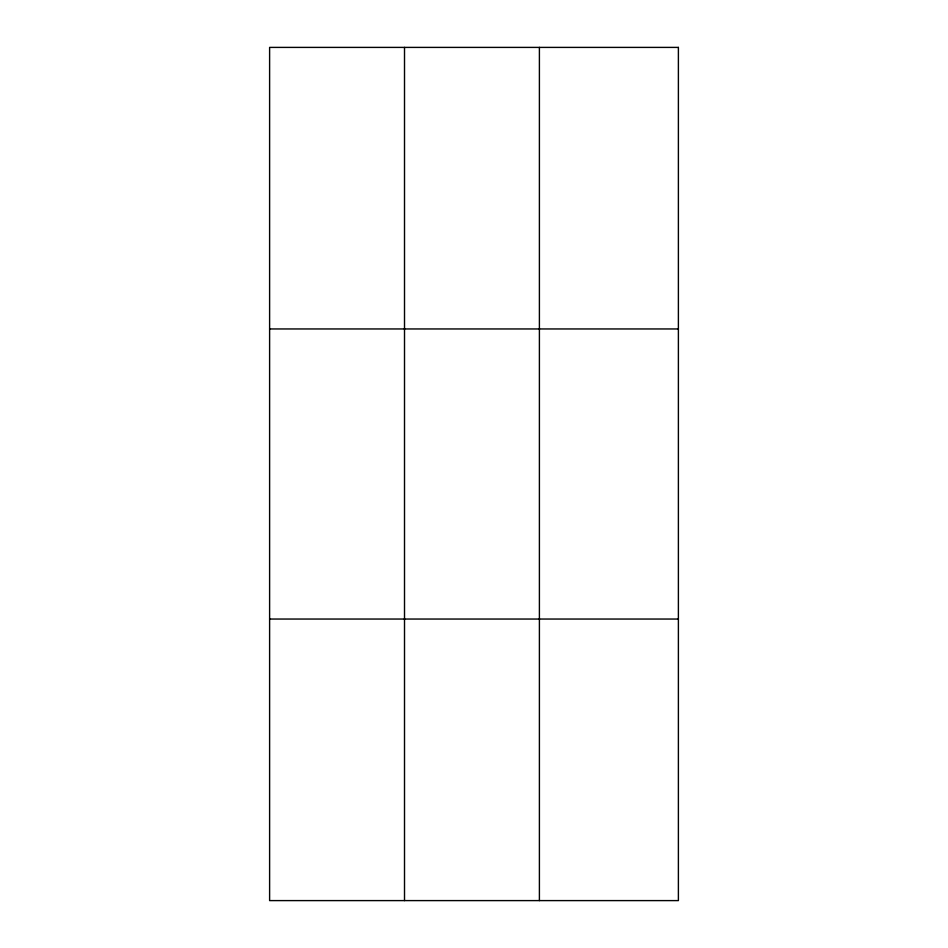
<?xml version="1.0" encoding="UTF-8"?>
<svg xmlns="http://www.w3.org/2000/svg" width="948" height="948" viewBox="0 0 948 948"><rect width="100%" height="100%" fill="white"/><g stroke="black" fill="none" stroke-linecap="round" stroke-linejoin="round"><path stroke-width="1.42" d="M404.512 47.4L404.512 900.6M539.4 47.4L539.4 900.6M269.611 328.956L678.389 328.956M269.611 619.044L678.389 619.044M678.389 47.4L678.389 900.6L269.611 900.6L269.611 47.4L678.389 47.4"/></g></svg>
